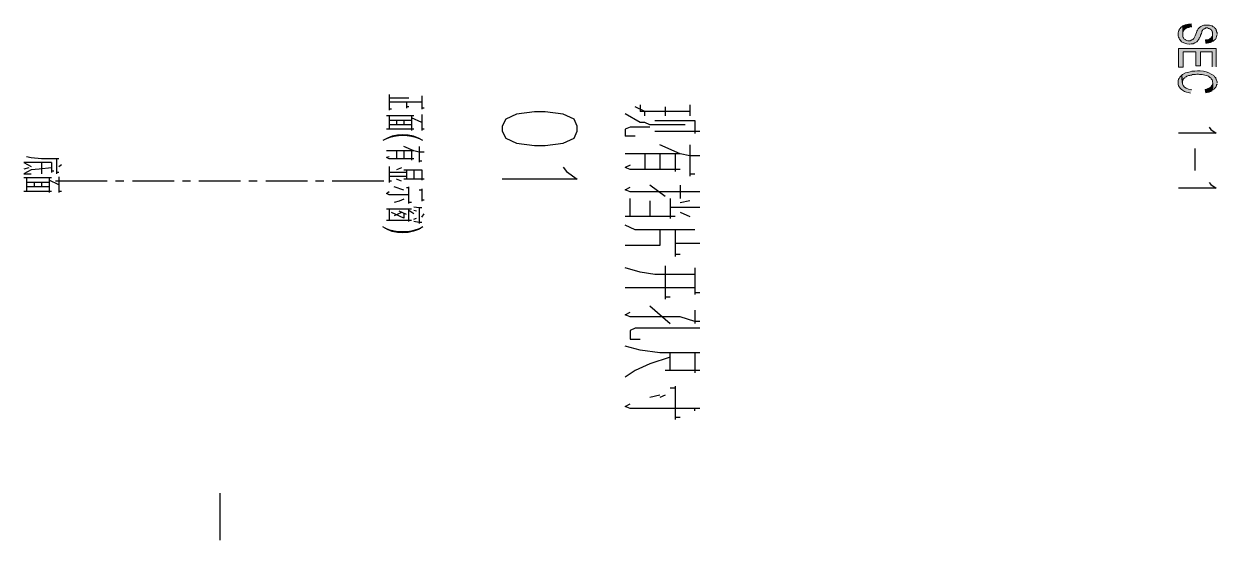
# Model space of a CAD drawing. Header units: inches. Extents: x 9 to 586, y 13 to 787.
# Drawn here: x 35.4 to 208.9, y 694.5 to 769.6 of the extents above; entities that cross this region are included whole.
import ezdxf

# ---------------------------------------------------------------- set-up
doc = ezdxf.new("R2010")
doc.units = ezdxf.units.IN
doc.header["$MEASUREMENT"] = 0
doc.layers.add('图层 1', color=7, linetype='Continuous')

msp = doc.modelspace()

# ---------------------------------------------------------------- hatches: boundary and pattern name
at = {"layer": '图层 1', "true_color": 0xffffff}
h = msp.add_hatch(color=7, dxfattribs=at)
edge = h.paths.add_edge_path()
edge.add_spline(control_points=[(208.86, 768.14), (208.86, 768.14), (208.86, 768.32), (208.86, 768.32), (208.86, 768.32), (208.8, 768.44), (208.8, 768.44), (208.8, 768.44), (208.8, 768.56), (208.8, 768.56), (208.8, 768.56), (208.74, 768.62), (208.74, 768.62), (208.74, 768.62), (208.74, 768.74), (208.74, 768.74), (208.74, 768.74), (208.68, 768.8), (208.68, 768.8), (208.68, 768.8), (208.62, 768.92), (208.62, 768.92), (208.62, 768.92), (208.5, 768.98), (208.5, 768.98), (208.5, 768.98), (208.44, 769.1), (208.44, 769.1), (208.44, 769.1), (208.32, 769.16), (208.32, 769.16), (208.32, 769.16), (208.26, 769.22), (208.26, 769.22), (208.26, 769.22), (208.14, 769.28), (208.14, 769.28), (208.14, 769.28), (208.08, 769.28), (208.08, 769.28), (208.08, 769.28), (207.9, 769.34), (207.9, 769.34), (207.9, 769.34), (207.78, 769.4), (207.78, 769.4), (207.78, 769.4), (206.94, 769.4), (206.94, 769.4), (206.94, 769.4), (206.82, 769.34), (206.82, 769.34), (206.82, 769.34), (206.7, 769.28), (206.7, 769.28), (206.5, 769.25), (206.04, 768.91), (206.04, 768.68), (205.77, 768.3), (205.66, 767.32), (205.2, 767.24), (205.2, 767.24), (204.96, 767.12), (204.96, 767.12), (204.96, 767.12), (204.6, 767.12), (204.6, 767.12), (204.6, 767.12), (204.48, 767.18), (204.48, 767.18), (204.48, 767.18), (204.3, 767.24), (204.3, 767.24), (204.3, 767.24), (204.24, 767.3), (204.24, 767.3), (204.24, 767.3), (204.12, 767.36), (204.12, 767.36), (204.12, 767.36), (204.06, 767.42), (204.06, 767.42), (204.06, 767.42), (204, 767.54), (204, 767.54), (204, 767.54), (203.94, 767.6), (203.94, 767.6), (203.94, 767.6), (203.88, 767.72), (203.88, 767.72), (203.88, 767.72), (203.88, 769.28), (203.88, 769.28), (203.88, 769.28), (203.76, 769.16), (203.76, 769.16), (203.76, 769.16), (203.64, 769.1), (203.64, 769.1), (203.64, 769.1), (203.58, 769.04), (203.58, 769.04), (203.58, 769.04), (203.52, 768.92), (203.52, 768.92), (203.52, 768.92), (203.4, 768.86), (203.4, 768.86), (203.4, 768.86), (203.4, 768.8), (203.4, 768.8), (203.4, 768.8), (203.34, 768.74), (203.34, 768.74), (203.34, 768.74), (203.34, 768.62), (203.34, 768.62), (203.34, 768.62), (203.28, 768.56), (203.28, 768.56), (203.28, 768.56), (203.28, 768.44), (203.28, 768.44), (203.28, 768.44), (203.22, 768.32), (203.22, 768.32), (203.22, 768.32), (203.22, 768.14), (203.22, 768.14), (203.17, 767.58), (203.37, 767.61), (203.4, 767.3), (203.4, 767.3), (203.46, 767.3), (203.46, 767.3), (203.72, 766.79), (204.34, 766.71), (204.84, 766.64), (204.84, 766.64), (204.9, 766.64), (204.9, 766.64), (204.9, 766.64), (205.08, 766.7), (205.08, 766.7), (205.08, 766.7), (205.38, 766.7), (205.38, 766.7), (205.38, 766.7), (205.62, 766.82), (205.62, 766.82), (206.18, 767.12), (205.93, 766.96), (206.22, 767.36), (206.22, 767.36), (206.28, 767.42), (206.28, 767.42), (206.28, 767.42), (206.28, 767.54), (206.28, 767.54), (206.28, 767.54), (206.34, 767.6), (206.34, 767.6), (206.34, 767.6), (206.46, 767.84), (206.46, 767.84), (206.46, 767.84), (206.46, 767.96), (206.46, 767.96), (206.71, 768.34), (206.58, 768.47), (206.76, 768.62), (206.76, 768.62), (206.82, 768.74), (206.82, 768.74), (206.82, 768.74), (206.88, 768.8), (206.88, 768.8), (206.88, 768.8), (206.94, 768.8), (206.94, 768.8), (206.94, 768.8), (207, 768.86), (207, 768.86), (207, 768.86), (207.12, 768.92), (207.12, 768.92), (207.12, 768.92), (207.24, 768.98), (207.24, 768.98), (207.24, 768.98), (207.48, 768.98), (207.48, 768.98), (207.48, 768.98), (207.6, 768.92), (207.6, 768.92), (207.6, 768.92), (207.72, 768.92), (207.72, 768.92), (207.72, 768.92), (207.84, 768.86), (207.84, 768.86), (207.84, 768.86), (207.96, 768.74), (207.96, 768.74), (207.96, 768.74), (208.02, 768.74), (208.02, 768.74), (208.02, 768.74), (208.08, 768.62), (208.08, 768.62), (208.08, 768.62), (208.14, 768.56), (208.14, 768.56), (208.14, 768.56), (208.14, 768.44), (208.14, 768.44), (208.14, 768.44), (208.2, 768.38), (208.2, 768.38), (208.2, 768.38), (208.2, 767), (208.2, 767), (208.2, 767), (208.32, 767.06), (208.32, 767.06), (208.32, 767.06), (208.5, 767.24), (208.5, 767.24), (208.5, 767.24), (208.62, 767.3), (208.62, 767.3), (208.62, 767.3), (208.68, 767.42), (208.68, 767.42), (208.77, 767.62), (208.83, 767.82), (208.86, 768.02)], knot_values=[0, 0, 0, 0, 1, 1, 1, 2, 2, 2, 3, 3, 3, 4, 4, 4, 5, 5, 5, 6, 6, 6, 7, 7, 7, 8, 8, 8, 9, 9, 9, 10, 10, 10, 11, 11, 11, 12, 12, 12, 13, 13, 13, 14, 14, 14, 15, 15, 15, 16, 16, 16, 17, 17, 17, 18, 18, 18, 19, 19, 19, 20, 20, 20, 21, 21, 21, 22, 22, 22, 23, 23, 23, 24, 24, 24, 25, 25, 25, 26, 26, 26, 27, 27, 27, 28, 28, 28, 29, 29, 29, 30, 30, 30, 31, 31, 31, 32, 32, 32, 33, 33, 33, 34, 34, 34, 35, 35, 35, 36, 36, 36, 37, 37, 37, 38, 38, 38, 39, 39, 39, 40, 40, 40, 41, 41, 41, 42, 42, 42, 43, 43, 43, 44, 44, 44, 45, 45, 45, 46, 46, 46, 47, 47, 47, 48, 48, 48, 49, 49, 49, 50, 50, 50, 51, 51, 51, 52, 52, 52, 53, 53, 53, 54, 54, 54, 55, 55, 55, 56, 56, 56, 57, 57, 57, 58, 58, 58, 59, 59, 59, 60, 60, 60, 61, 61, 61, 62, 62, 62, 63, 63, 63, 64, 64, 64, 65, 65, 65, 66, 66, 66, 67, 67, 67, 68, 68, 68, 69, 69, 69, 70, 70, 70, 71, 71, 71, 72, 72, 72, 73, 73, 73, 74, 74, 74, 75, 75, 75, 76, 76, 76, 77, 77, 77, 78, 78, 78, 79, 79, 79, 79], degree=3, periodic=0)
edge.add_line((208.86, 768.02), (208.86, 768.14))
h = msp.add_hatch(color=7, dxfattribs=at)
edge = h.paths.add_edge_path()
edge.add_spline(control_points=[(205.14, 769.1), (205.14, 769.1), (205.08, 769.58), (205.08, 769.58), (204.46, 769.51), (204.46, 769.52), (203.88, 769.28), (203.88, 769.28), (203.88, 768.02), (203.88, 768.02), (203.88, 768.02), (203.88, 768.32), (203.88, 768.32), (203.88, 768.32), (203.94, 768.44), (203.94, 768.44), (203.94, 768.44), (204, 768.5), (204, 768.5), (204, 768.5), (204, 768.62), (204, 768.62), (204, 768.62), (204.06, 768.68), (204.06, 768.68), (204.06, 768.68), (204.18, 768.74), (204.18, 768.74), (204.18, 768.74), (204.24, 768.86), (204.24, 768.86), (204.24, 768.86), (204.36, 768.92), (204.36, 768.92), (204.36, 768.92), (204.42, 768.98), (204.42, 768.98), (204.42, 768.98), (204.54, 768.98), (204.54, 768.98), (204.54, 768.98), (204.66, 769.04), (204.66, 769.04), (204.66, 769.04), (204.78, 769.04), (204.78, 769.04), (204.78, 769.04), (204.96, 769.1), (204.96, 769.1)], knot_values=[0, 0, 0, 0, 1, 1, 1, 2, 2, 2, 3, 3, 3, 4, 4, 4, 5, 5, 5, 6, 6, 6, 7, 7, 7, 8, 8, 8, 9, 9, 9, 10, 10, 10, 11, 11, 11, 12, 12, 12, 13, 13, 13, 14, 14, 14, 15, 15, 15, 16, 16, 16, 16], degree=3, periodic=0)
edge.add_line((204.96, 769.1), (205.14, 769.1))
h = msp.add_hatch(color=7, dxfattribs=at)
edge = h.paths.add_edge_path()
edge.add_spline(control_points=[(208.2, 767), (208.2, 767), (208.2, 768.14), (208.2, 768.14), (208.2, 768.14), (208.2, 767.84), (208.2, 767.84), (208.2, 767.84), (208.14, 767.72), (208.14, 767.72), (208.14, 767.72), (208.08, 767.66), (208.08, 767.66), (208.08, 767.66), (208.02, 767.54), (208.02, 767.54), (207.8, 767.32), (207.48, 767.26), (207.18, 767.24), (207.18, 767.24), (207.24, 766.76), (207.24, 766.76), (207.36, 766.76), (208, 766.88), (208.08, 766.94)], knot_values=[0, 0, 0, 0, 1, 1, 1, 2, 2, 2, 3, 3, 3, 4, 4, 4, 5, 5, 5, 6, 6, 6, 7, 7, 7, 8, 8, 8, 8], degree=3, periodic=0)
edge.add_line((208.08, 766.94), (208.2, 767))
msp.add_hatch(color=7, dxfattribs=at).paths.add_polyline_path([(208.74, 763.34), (208.74, 765.98), (203.28, 765.98), (203.28, 763.28), (203.94, 763.28), (203.94, 765.5), (205.8, 765.5), (205.8, 763.46), (206.46, 763.46), (206.46, 765.5), (208.14, 765.5), (208.14, 763.34)])
h = msp.add_hatch(color=7, dxfattribs=at)
edge = h.paths.add_edge_path()
edge.add_spline(control_points=[(205.2, 759.98), (203.79, 760.26), (203.78, 760.65), (203.76, 762.14), (203.76, 762.14), (203.64, 762.08), (203.64, 762.08), (203.64, 762.08), (203.58, 761.96), (203.58, 761.96), (203.58, 761.96), (203.52, 761.9), (203.52, 761.9), (203.52, 761.9), (203.46, 761.84), (203.46, 761.84), (203.46, 761.84), (203.4, 761.72), (203.4, 761.72), (203.4, 761.72), (203.34, 761.66), (203.34, 761.66), (203.34, 761.66), (203.28, 761.54), (203.28, 761.54), (203.28, 761.54), (203.28, 761.48), (203.28, 761.48), (203.28, 761.48), (203.22, 761.36), (203.22, 761.36), (203.22, 761.36), (203.22, 760.76), (203.22, 760.76), (203.22, 760.76), (203.28, 760.64), (203.28, 760.64), (203.28, 760.64), (203.28, 760.58), (203.28, 760.58), (203.42, 760.32), (203.58, 760.1), (203.82, 759.92), (204.28, 759.65), (204.56, 759.64), (205.02, 759.5)], knot_values=[0, 0, 0, 0, 1, 1, 1, 2, 2, 2, 3, 3, 3, 4, 4, 4, 5, 5, 5, 6, 6, 6, 7, 7, 7, 8, 8, 8, 9, 9, 9, 10, 10, 10, 11, 11, 11, 12, 12, 12, 13, 13, 13, 14, 14, 14, 15, 15, 15, 15], degree=3, periodic=0)
edge.add_line((205.02, 759.5), (205.2, 759.98))
h = msp.add_hatch(color=7, dxfattribs=at)
edge = h.paths.add_edge_path()
edge.add_spline(control_points=[(208.86, 761), (208.88, 761.2), (208.81, 761.36), (208.74, 761.54), (208.74, 761.54), (208.68, 761.6), (208.68, 761.6), (208.68, 761.6), (208.68, 761.72), (208.68, 761.72), (208.68, 761.72), (208.62, 761.78), (208.62, 761.78), (208.62, 761.78), (208.5, 761.9), (208.5, 761.9), (208.5, 761.9), (208.44, 761.96), (208.44, 761.96), (208.44, 761.96), (208.38, 762.08), (208.38, 762.08), (207.92, 762.36), (207.41, 762.63), (206.88, 762.68), (206.21, 762.79), (205.85, 762.74), (205.2, 762.68), (204.9, 762.57), (204.59, 762.58), (204.3, 762.44), (204.3, 762.44), (203.82, 762.2), (203.82, 762.2), (203.82, 762.2), (203.76, 762.14), (203.76, 762.14), (203.76, 762.14), (203.82, 761.06), (203.82, 761.06), (203.82, 761.06), (203.82, 761.18), (203.82, 761.18), (203.82, 761.18), (203.88, 761.3), (203.88, 761.3), (203.88, 761.3), (203.88, 761.42), (203.88, 761.42), (203.88, 761.42), (203.94, 761.48), (203.94, 761.48), (203.94, 761.48), (204, 761.6), (204, 761.6), (204, 761.6), (204.06, 761.66), (204.06, 761.66), (204.06, 761.66), (204.18, 761.72), (204.18, 761.72), (204.18, 761.72), (204.24, 761.84), (204.24, 761.84), (204.24, 761.84), (204.36, 761.9), (204.36, 761.9), (204.36, 761.9), (204.48, 761.96), (204.48, 761.96), (204.48, 761.96), (204.6, 762.02), (204.6, 762.02), (204.6, 762.02), (204.72, 762.08), (204.72, 762.08), (204.72, 762.08), (204.9, 762.08), (204.9, 762.08), (204.9, 762.08), (205.02, 762.14), (205.02, 762.14), (205.02, 762.14), (205.14, 762.14), (205.14, 762.14), (205.14, 762.14), (205.32, 762.2), (205.32, 762.2), (205.32, 762.2), (205.74, 762.2), (205.74, 762.2), (205.74, 762.2), (205.92, 762.26), (205.92, 762.26), (206.38, 762.3), (206.24, 762.17), (206.7, 762.2), (206.98, 762.23), (207.22, 762.04), (207.48, 762.02), (207.48, 762.02), (207.6, 761.96), (207.6, 761.96), (207.6, 761.96), (207.72, 761.9), (207.72, 761.9), (207.72, 761.9), (207.84, 761.78), (207.84, 761.78), (207.84, 761.78), (207.96, 761.72), (207.96, 761.72), (207.96, 761.72), (208.02, 761.6), (208.02, 761.6), (208.02, 761.6), (208.08, 761.54), (208.08, 761.54), (208.08, 761.54), (208.14, 761.42), (208.14, 761.42), (208.14, 761.42), (208.2, 761.36), (208.2, 761.36), (208.2, 761.36), (208.2, 761.12), (208.2, 761.12), (208.2, 761.12), (208.26, 761), (208.26, 761), (208.26, 761), (208.26, 759.92), (208.26, 759.92), (208.26, 759.92), (208.32, 760.04), (208.32, 760.04), (208.32, 760.04), (208.44, 760.1), (208.44, 760.1), (208.44, 760.1), (208.5, 760.16), (208.5, 760.16), (208.5, 760.16), (208.56, 760.22), (208.56, 760.22), (208.56, 760.22), (208.62, 760.34), (208.62, 760.34), (208.62, 760.34), (208.68, 760.4), (208.68, 760.4), (208.68, 760.4), (208.74, 760.52), (208.74, 760.52), (208.74, 760.52), (208.8, 760.58), (208.8, 760.58), (208.8, 760.58), (208.8, 760.7), (208.8, 760.7), (208.8, 760.7), (208.86, 760.82), (208.86, 760.82), (208.86, 760.82), (208.86, 760.88), (208.86, 760.88)], knot_values=[0, 0, 0, 0, 1, 1, 1, 2, 2, 2, 3, 3, 3, 4, 4, 4, 5, 5, 5, 6, 6, 6, 7, 7, 7, 8, 8, 8, 9, 9, 9, 10, 10, 10, 11, 11, 11, 12, 12, 12, 13, 13, 13, 14, 14, 14, 15, 15, 15, 16, 16, 16, 17, 17, 17, 18, 18, 18, 19, 19, 19, 20, 20, 20, 21, 21, 21, 22, 22, 22, 23, 23, 23, 24, 24, 24, 25, 25, 25, 26, 26, 26, 27, 27, 27, 28, 28, 28, 29, 29, 29, 30, 30, 30, 31, 31, 31, 32, 32, 32, 33, 33, 33, 34, 34, 34, 35, 35, 35, 36, 36, 36, 37, 37, 37, 38, 38, 38, 39, 39, 39, 40, 40, 40, 41, 41, 41, 42, 42, 42, 43, 43, 43, 44, 44, 44, 45, 45, 45, 46, 46, 46, 47, 47, 47, 48, 48, 48, 49, 49, 49, 50, 50, 50, 51, 51, 51, 52, 52, 52, 53, 53, 53, 54, 54, 54, 55, 55, 55, 55], degree=3, periodic=0)
edge.add_line((208.86, 760.88), (208.86, 761))
h = msp.add_hatch(color=7, dxfattribs=at)
edge = h.paths.add_edge_path()
edge.add_spline(control_points=[(208.26, 759.92), (208.26, 759.92), (208.26, 761), (208.26, 761), (208.13, 760.67), (208.27, 760.79), (207.96, 760.4), (207.64, 760.14), (207.44, 760.14), (207.12, 760.04), (207.12, 760.04), (207.24, 759.56), (207.24, 759.56), (207.43, 759.58), (207.97, 759.74), (208.14, 759.86)], knot_values=[0, 0, 0, 0, 1, 1, 1, 2, 2, 2, 3, 3, 3, 4, 4, 4, 5, 5, 5, 5], degree=3, periodic=0)
edge.add_line((208.14, 759.86), (208.26, 759.92))

# ---------------------------------------------------------------- linework, layer by layer
at = {"layer": '图层 1', "lineweight": 0}
msp.add_lwpolyline([(208.74, 763.34), (208.74, 765.98), (203.28, 765.98), (203.28, 763.28), (203.94, 763.28), (203.94, 765.5), (205.8, 765.5), (205.8, 763.46), (206.46, 763.46), (206.46, 765.5), (208.14, 765.5), (208.14, 763.34)], dxfattribs=at)
at = {"layer": '图层 1', "color": 7, "lineweight": 25, "true_color": 0xffffff}
for points in [[(88.5, 759.32), (88.5, 757.04)], [(91.38, 758.78), (88.5, 758.78)], [(93.24, 758.18), (88.5, 758.18)], [(91.02, 758.18), (91.02, 757.34)], [(93.24, 759.14), (93.24, 757.16)], [(88.86, 757.16), (88.5, 757.16)], [(91.38, 757.52), (91.02, 757.52)], [(93.6, 757.34), (93.24, 757.34)], [(93.24, 756.38), (93.24, 754.1)], [(115.86, 754.7), (115.38, 755.72), (113.82, 756.44), (111.18, 756.8), (109.62, 756.8), (107.04, 756.44), (105.48, 755.72), (104.94, 754.7), (104.94, 753.98), (105.48, 752.96), (107.04, 752.24), (109.62, 751.88), (111.18, 751.88), (113.82, 752.24), (115.38, 752.96), (115.86, 753.98), (115.86, 754.7)], [(125.7, 755.24), (124.98, 755.24), (122.82, 756.5)], [(125.7, 756.2), (125.7, 756.86), (124.26, 757.52)], [(124.98, 757.82), (124.98, 756.86)], [(132.24, 756.86), (124.98, 756.86)], [(128.64, 757.52), (128.64, 756.2)], [(132.24, 757.82), (132.24, 756.2)], [(92.1, 756.2), (88.14, 756.2)], [(88.5, 756.2), (88.5, 754.28)], [(91.74, 755.54), (88.5, 755.54)], [(91.74, 754.88), (88.5, 754.88)], [(89.58, 755.54), (89.58, 754.88)], [(90.66, 755.54), (90.66, 754.88)], [(91.74, 756.2), (91.74, 754.1)], [(93.24, 755.24), (91.74, 755.9)], [(131.52, 754.88), (126.42, 754.88), (125.7, 755.24)], [(127.14, 755.54), (132.96, 755.54), (132.96, 753.62)], [(92.1, 754.28), (88.14, 754.28)], [(93.6, 754.28), (93.24, 754.28)], [(126.42, 754.58), (123.54, 754.58), (122.82, 754.28), (122.82, 753.26)], [(124.26, 753.26), (122.82, 753.26)], [(133.68, 753.92), (127.14, 753.92)], [(207.72, 754.58), (207.96, 754.22), (208.74, 753.68), (203.28, 753.68)], [(93.6, 750.92), (92.88, 750.92), (92.1, 751.1), (90.66, 751.76)], [(92.88, 751.76), (92.88, 749.48)], [(133.68, 750.38), (132.24, 750.38), (130.8, 750.68), (127.86, 752)], [(132.24, 752), (132.24, 747.44)], [(205.62, 751.46), (205.62, 748.28)], [(40.5, 749.96), (37.98, 749.96), (36.48, 750.08), (35.76, 750.26)], [(40.14, 749.96), (40.14, 747.8)], [(92.1, 751.1), (88.14, 751.1)], [(88.5, 750.26), (88.14, 750.14)], [(92.1, 749.96), (88.5, 749.96), (88.14, 750.14)], [(89.58, 751.1), (89.58, 749.96)], [(90.66, 751.1), (90.66, 749.96)], [(91.74, 751.1), (91.74, 749.78)], [(93.24, 749.6), (92.88, 749.6)], [(130.8, 750.68), (122.82, 750.68)], [(125.7, 750.68), (125.7, 748.4)], [(127.86, 750.68), (127.86, 748.4)], [(130.08, 750.68), (130.08, 748.1)], [(39.42, 749.42), (35.4, 749.42), (36.48, 748.82)], [(36.12, 748.64), (35.4, 748.46)], [(39.42, 748.64), (37.62, 748.46), (36.48, 748.34), (35.4, 747.8), (36.48, 747.8)], [(37.98, 749.42), (37.98, 747.8)], [(39.42, 749.42), (39.42, 747.98)], [(39.78, 748.16), (39.42, 748.16)], [(40.5, 747.98), (40.14, 747.98)], [(40.5, 748.82), (40.86, 749.12)], [(88.5, 748.82), (88.5, 746.54)], [(91.02, 747.98), (88.5, 747.98)], [(90.3, 748.64), (89.58, 748.34)], [(90.66, 748.34), (93.24, 748.34), (93.24, 746.84)], [(91.02, 748.34), (91.02, 747.02)], [(92.1, 748.34), (92.1, 747.02)], [(113.82, 748.76), (114.3, 748.1), (115.86, 747.02), (104.94, 747.02)], [(123.54, 749.06), (122.82, 748.7)], [(130.8, 748.4), (123.54, 748.4), (122.82, 748.7)], [(132.96, 747.74), (132.24, 747.74)], [(39.42, 747.2), (35.4, 747.2)], [(35.76, 747.2), (35.76, 745.22)], [(39.06, 746.54), (35.76, 746.54)], [(36.9, 746.54), (36.9, 745.88)], [(37.98, 746.54), (37.98, 745.88)], [(39.06, 747.2), (39.06, 745.04)], [(40.5, 746.18), (39.06, 746.84)], [(40.02, 746.78), (47.52, 746.78)], [(40.5, 747.32), (40.5, 745.04)], [(48.72, 746.78), (49.92, 746.78)], [(51.18, 746.78), (57.24, 746.78)], [(58.44, 746.78), (59.64, 746.78)], [(60.84, 746.78), (66.9, 746.78)], [(68.1, 746.78), (69.3, 746.78)], [(70.56, 746.78), (76.62, 746.78)], [(77.82, 746.78), (79.02, 746.78)], [(80.22, 746.78), (87.72, 746.78)], [(91.02, 747.38), (88.5, 747.38)], [(88.86, 746.72), (88.5, 746.72)], [(90.3, 746.72), (89.58, 747.02)], [(93.6, 747.02), (90.66, 747.02)], [(128.64, 744.5), (126.42, 746.12)], [(130.8, 746.12), (130.8, 744.2)], [(207.72, 746.54), (207.96, 746.24), (208.74, 745.7), (203.28, 745.7)], [(39.42, 745.22), (35.4, 745.22)], [(39.06, 745.88), (35.76, 745.88)], [(40.86, 745.22), (40.5, 745.22)], [(91.38, 744.74), (88.5, 744.74), (88.14, 744.92), (88.5, 745.22)], [(90.66, 745.4), (89.22, 745.88)], [(91.38, 745.76), (91.02, 745.76)], [(91.38, 743.48), (91.38, 745.88)], [(93.24, 745.4), (92.88, 745.4)], [(93.24, 745.58), (93.24, 743.78)], [(133.68, 745.16), (123.54, 745.16), (122.82, 745.46), (123.54, 745.82)], [(91.74, 742.64), (88.14, 742.64)], [(88.5, 742.64), (88.5, 741.02)], [(90.66, 744.08), (89.94, 743.78), (89.22, 743.6)], [(91.74, 743.6), (91.38, 743.6)], [(91.38, 740.84), (91.38, 742.64)], [(93.24, 742.82), (92.88, 742.82), (92.1, 742.94)], [(92.88, 742.82), (92.88, 740.54)], [(93.6, 743.96), (93.24, 743.96)], [(123.54, 741.56), (123.54, 744.2)], [(126.42, 743.84), (126.42, 741.56)], [(129.36, 744.2), (129.36, 741.26)], [(133.68, 742.88), (129.36, 742.88)], [(132.24, 743.84), (130.8, 743.54)], [(88.14, 741.02), (91.74, 741.02)], [(90.66, 741.98), (90.66, 741.32), (88.86, 742.16)], [(90.3, 742.16), (89.22, 741.68)], [(91.02, 741.86), (89.94, 742.34)], [(92.1, 741.98), (91.38, 742.46)], [(92.46, 742.34), (92.1, 742.46)], [(92.1, 741.2), (92.46, 741.32)], [(93.24, 740.72), (92.88, 740.72), (92.1, 740.84)], [(93.24, 741.5), (93.6, 741.98)], [(130.08, 741.56), (122.82, 741.56)], [(130.8, 742.22), (132.24, 741.56)], [(132.96, 739.64), (124.26, 739.64), (122.82, 740.3)], [(127.86, 739.64), (127.86, 737.36), (122.82, 737.36)], [(130.08, 739.64), (130.08, 735.74)], [(133.68, 737.66), (130.08, 737.66)], [(130.8, 736.04), (130.08, 736.04)], [(132.96, 733.16), (127.14, 733.16), (124.98, 733.46), (122.82, 734.12)], [(128.64, 734.42), (128.64, 729.56)], [(132.96, 734.12), (132.96, 730.22)], [(132.96, 731.18), (122.82, 731.18)], [(132.96, 730.52), (133.68, 730.52)], [(129.36, 729.86), (128.64, 729.86)], [(132.96, 726.32), (130.8, 726.98), (123.54, 726.98), (122.82, 727.28), (123.54, 727.64)], [(126.42, 728.6), (129.36, 726.02)], [(132.96, 727.94), (132.96, 726.02)], [(133.68, 725.36), (124.26, 725.36), (123.54, 725), (123.54, 723.74), (124.98, 723.74)], [(133.68, 726.32), (132.96, 726.32)], [(133.68, 721.76), (127.86, 721.76), (124.98, 722.12), (122.82, 722.72)], [(129.36, 719.18), (129.36, 721.76)], [(132.96, 721.76), (132.96, 718.82)], [(129.36, 721.1), (126.42, 720.14), (124.26, 719.18), (122.82, 718.22)], [(133.68, 719.18), (128.64, 719.18)], [(130.08, 716.6), (129.36, 716.6)], [(130.08, 716.9), (130.08, 712.04)], [(127.86, 715.58), (126.42, 715.28)], [(128.64, 715.58), (127.86, 715.28)], [(133.68, 713.66), (123.54, 713.66), (122.82, 713.96), (123.54, 714.32)], [(132.96, 713.3), (132.96, 713.66)], [(130.8, 712.34), (130.08, 712.34)], [(63.9, 701.36), (63.9, 694.52)]]:
    msp.add_lwpolyline(points, dxfattribs=at)
at = {"layer": '图层 1', "lineweight": 0}
for points, knots in [([(208.86, 768.14), (208.86, 768.14), (208.86, 768.32), (208.86, 768.32), (208.86, 768.32), (208.8, 768.44), (208.8, 768.44), (208.8, 768.44), (208.8, 768.56), (208.8, 768.56), (208.8, 768.56), (208.74, 768.62), (208.74, 768.62), (208.74, 768.62), (208.74, 768.74), (208.74, 768.74), (208.74, 768.74), (208.68, 768.8), (208.68, 768.8), (208.68, 768.8), (208.62, 768.92), (208.62, 768.92), (208.62, 768.92), (208.5, 768.98), (208.5, 768.98), (208.5, 768.98), (208.44, 769.1), (208.44, 769.1), (208.44, 769.1), (208.32, 769.16), (208.32, 769.16), (208.32, 769.16), (208.26, 769.22), (208.26, 769.22), (208.26, 769.22), (208.14, 769.28), (208.14, 769.28), (208.14, 769.28), (208.08, 769.28), (208.08, 769.28), (208.08, 769.28), (207.9, 769.34), (207.9, 769.34), (207.9, 769.34), (207.78, 769.4), (207.78, 769.4), (207.78, 769.4), (206.94, 769.4), (206.94, 769.4), (206.94, 769.4), (206.82, 769.34), (206.82, 769.34), (206.82, 769.34), (206.7, 769.28), (206.7, 769.28), (206.5, 769.25), (206.04, 768.91), (206.04, 768.68), (205.77, 768.3), (205.66, 767.32), (205.2, 767.24), (205.2, 767.24), (204.96, 767.12), (204.96, 767.12), (204.96, 767.12), (204.6, 767.12), (204.6, 767.12), (204.6, 767.12), (204.48, 767.18), (204.48, 767.18), (204.48, 767.18), (204.3, 767.24), (204.3, 767.24), (204.3, 767.24), (204.24, 767.3), (204.24, 767.3), (204.24, 767.3), (204.12, 767.36), (204.12, 767.36), (204.12, 767.36), (204.06, 767.42), (204.06, 767.42), (204.06, 767.42), (204, 767.54), (204, 767.54), (204, 767.54), (203.94, 767.6), (203.94, 767.6), (203.94, 767.6), (203.88, 767.72), (203.88, 767.72), (203.88, 767.72), (203.88, 769.28), (203.88, 769.28), (203.88, 769.28), (203.76, 769.16), (203.76, 769.16), (203.76, 769.16), (203.64, 769.1), (203.64, 769.1), (203.64, 769.1), (203.58, 769.04), (203.58, 769.04), (203.58, 769.04), (203.52, 768.92), (203.52, 768.92), (203.52, 768.92), (203.4, 768.86), (203.4, 768.86), (203.4, 768.86), (203.4, 768.8), (203.4, 768.8), (203.4, 768.8), (203.34, 768.74), (203.34, 768.74), (203.34, 768.74), (203.34, 768.62), (203.34, 768.62), (203.34, 768.62), (203.28, 768.56), (203.28, 768.56), (203.28, 768.56), (203.28, 768.44), (203.28, 768.44), (203.28, 768.44), (203.22, 768.32), (203.22, 768.32), (203.22, 768.32), (203.22, 768.14), (203.22, 768.14), (203.17, 767.58), (203.37, 767.61), (203.4, 767.3), (203.4, 767.3), (203.46, 767.3), (203.46, 767.3), (203.72, 766.79), (204.34, 766.71), (204.84, 766.64), (204.84, 766.64), (204.9, 766.64), (204.9, 766.64), (204.9, 766.64), (205.08, 766.7), (205.08, 766.7), (205.08, 766.7), (205.38, 766.7), (205.38, 766.7), (205.38, 766.7), (205.62, 766.82), (205.62, 766.82), (206.18, 767.12), (205.93, 766.96), (206.22, 767.36), (206.22, 767.36), (206.28, 767.42), (206.28, 767.42), (206.28, 767.42), (206.28, 767.54), (206.28, 767.54), (206.28, 767.54), (206.34, 767.6), (206.34, 767.6), (206.34, 767.6), (206.46, 767.84), (206.46, 767.84), (206.46, 767.84), (206.46, 767.96), (206.46, 767.96), (206.71, 768.34), (206.58, 768.47), (206.76, 768.62), (206.76, 768.62), (206.82, 768.74), (206.82, 768.74), (206.82, 768.74), (206.88, 768.8), (206.88, 768.8), (206.88, 768.8), (206.94, 768.8), (206.94, 768.8), (206.94, 768.8), (207, 768.86), (207, 768.86), (207, 768.86), (207.12, 768.92), (207.12, 768.92), (207.12, 768.92), (207.24, 768.98), (207.24, 768.98), (207.24, 768.98), (207.48, 768.98), (207.48, 768.98), (207.48, 768.98), (207.6, 768.92), (207.6, 768.92), (207.6, 768.92), (207.72, 768.92), (207.72, 768.92), (207.72, 768.92), (207.84, 768.86), (207.84, 768.86), (207.84, 768.86), (207.96, 768.74), (207.96, 768.74), (207.96, 768.74), (208.02, 768.74), (208.02, 768.74), (208.02, 768.74), (208.08, 768.62), (208.08, 768.62), (208.08, 768.62), (208.14, 768.56), (208.14, 768.56), (208.14, 768.56), (208.14, 768.44), (208.14, 768.44), (208.14, 768.44), (208.2, 768.38), (208.2, 768.38), (208.2, 768.38), (208.2, 767), (208.2, 767), (208.2, 767), (208.32, 767.06), (208.32, 767.06), (208.32, 767.06), (208.5, 767.24), (208.5, 767.24), (208.5, 767.24), (208.62, 767.3), (208.62, 767.3), (208.62, 767.3), (208.68, 767.42), (208.68, 767.42), (208.77, 767.62), (208.83, 767.82), (208.86, 768.02)], [0, 0, 0, 0, 1, 1, 1, 2, 2, 2, 3, 3, 3, 4, 4, 4, 5, 5, 5, 6, 6, 6, 7, 7, 7, 8, 8, 8, 9, 9, 9, 10, 10, 10, 11, 11, 11, 12, 12, 12, 13, 13, 13, 14, 14, 14, 15, 15, 15, 16, 16, 16, 17, 17, 17, 18, 18, 18, 19, 19, 19, 20, 20, 20, 21, 21, 21, 22, 22, 22, 23, 23, 23, 24, 24, 24, 25, 25, 25, 26, 26, 26, 27, 27, 27, 28, 28, 28, 29, 29, 29, 30, 30, 30, 31, 31, 31, 32, 32, 32, 33, 33, 33, 34, 34, 34, 35, 35, 35, 36, 36, 36, 37, 37, 37, 38, 38, 38, 39, 39, 39, 40, 40, 40, 41, 41, 41, 42, 42, 42, 43, 43, 43, 44, 44, 44, 45, 45, 45, 46, 46, 46, 47, 47, 47, 48, 48, 48, 49, 49, 49, 50, 50, 50, 51, 51, 51, 52, 52, 52, 53, 53, 53, 54, 54, 54, 55, 55, 55, 56, 56, 56, 57, 57, 57, 58, 58, 58, 59, 59, 59, 60, 60, 60, 61, 61, 61, 62, 62, 62, 63, 63, 63, 64, 64, 64, 65, 65, 65, 66, 66, 66, 67, 67, 67, 68, 68, 68, 69, 69, 69, 70, 70, 70, 71, 71, 71, 72, 72, 72, 73, 73, 73, 74, 74, 74, 75, 75, 75, 76, 76, 76, 77, 77, 77, 78, 78, 78, 79, 79, 79, 79]), ([(205.14, 769.1), (205.14, 769.1), (205.08, 769.58), (205.08, 769.58), (204.46, 769.51), (204.46, 769.52), (203.88, 769.28), (203.88, 769.28), (203.88, 768.02), (203.88, 768.02), (203.88, 768.02), (203.88, 768.32), (203.88, 768.32), (203.88, 768.32), (203.94, 768.44), (203.94, 768.44), (203.94, 768.44), (204, 768.5), (204, 768.5), (204, 768.5), (204, 768.62), (204, 768.62), (204, 768.62), (204.06, 768.68), (204.06, 768.68), (204.06, 768.68), (204.18, 768.74), (204.18, 768.74), (204.18, 768.74), (204.24, 768.86), (204.24, 768.86), (204.24, 768.86), (204.36, 768.92), (204.36, 768.92), (204.36, 768.92), (204.42, 768.98), (204.42, 768.98), (204.42, 768.98), (204.54, 768.98), (204.54, 768.98), (204.54, 768.98), (204.66, 769.04), (204.66, 769.04), (204.66, 769.04), (204.78, 769.04), (204.78, 769.04), (204.78, 769.04), (204.96, 769.1), (204.96, 769.1)], [0, 0, 0, 0, 1, 1, 1, 2, 2, 2, 3, 3, 3, 4, 4, 4, 5, 5, 5, 6, 6, 6, 7, 7, 7, 8, 8, 8, 9, 9, 9, 10, 10, 10, 11, 11, 11, 12, 12, 12, 13, 13, 13, 14, 14, 14, 15, 15, 15, 16, 16, 16, 16]), ([(208.2, 767), (208.2, 767), (208.2, 768.14), (208.2, 768.14), (208.2, 768.14), (208.2, 767.84), (208.2, 767.84), (208.2, 767.84), (208.14, 767.72), (208.14, 767.72), (208.14, 767.72), (208.08, 767.66), (208.08, 767.66), (208.08, 767.66), (208.02, 767.54), (208.02, 767.54), (207.8, 767.32), (207.48, 767.26), (207.18, 767.24), (207.18, 767.24), (207.24, 766.76), (207.24, 766.76), (207.36, 766.76), (208, 766.88), (208.08, 766.94)], [0, 0, 0, 0, 1, 1, 1, 2, 2, 2, 3, 3, 3, 4, 4, 4, 5, 5, 5, 6, 6, 6, 7, 7, 7, 8, 8, 8, 8]), ([(205.2, 759.98), (203.79, 760.26), (203.78, 760.65), (203.76, 762.14), (203.76, 762.14), (203.64, 762.08), (203.64, 762.08), (203.64, 762.08), (203.58, 761.96), (203.58, 761.96), (203.58, 761.96), (203.52, 761.9), (203.52, 761.9), (203.52, 761.9), (203.46, 761.84), (203.46, 761.84), (203.46, 761.84), (203.4, 761.72), (203.4, 761.72), (203.4, 761.72), (203.34, 761.66), (203.34, 761.66), (203.34, 761.66), (203.28, 761.54), (203.28, 761.54), (203.28, 761.54), (203.28, 761.48), (203.28, 761.48), (203.28, 761.48), (203.22, 761.36), (203.22, 761.36), (203.22, 761.36), (203.22, 760.76), (203.22, 760.76), (203.22, 760.76), (203.28, 760.64), (203.28, 760.64), (203.28, 760.64), (203.28, 760.58), (203.28, 760.58), (203.42, 760.32), (203.58, 760.1), (203.82, 759.92), (204.28, 759.65), (204.56, 759.64), (205.02, 759.5)], [0, 0, 0, 0, 1, 1, 1, 2, 2, 2, 3, 3, 3, 4, 4, 4, 5, 5, 5, 6, 6, 6, 7, 7, 7, 8, 8, 8, 9, 9, 9, 10, 10, 10, 11, 11, 11, 12, 12, 12, 13, 13, 13, 14, 14, 14, 15, 15, 15, 15]), ([(208.86, 761), (208.88, 761.2), (208.81, 761.36), (208.74, 761.54), (208.74, 761.54), (208.68, 761.6), (208.68, 761.6), (208.68, 761.6), (208.68, 761.72), (208.68, 761.72), (208.68, 761.72), (208.62, 761.78), (208.62, 761.78), (208.62, 761.78), (208.5, 761.9), (208.5, 761.9), (208.5, 761.9), (208.44, 761.96), (208.44, 761.96), (208.44, 761.96), (208.38, 762.08), (208.38, 762.08), (207.92, 762.36), (207.41, 762.63), (206.88, 762.68), (206.21, 762.79), (205.85, 762.74), (205.2, 762.68), (204.9, 762.57), (204.59, 762.58), (204.3, 762.44), (204.3, 762.44), (203.82, 762.2), (203.82, 762.2), (203.82, 762.2), (203.76, 762.14), (203.76, 762.14), (203.76, 762.14), (203.82, 761.06), (203.82, 761.06), (203.82, 761.06), (203.82, 761.18), (203.82, 761.18), (203.82, 761.18), (203.88, 761.3), (203.88, 761.3), (203.88, 761.3), (203.88, 761.42), (203.88, 761.42), (203.88, 761.42), (203.94, 761.48), (203.94, 761.48), (203.94, 761.48), (204, 761.6), (204, 761.6), (204, 761.6), (204.06, 761.66), (204.06, 761.66), (204.06, 761.66), (204.18, 761.72), (204.18, 761.72), (204.18, 761.72), (204.24, 761.84), (204.24, 761.84), (204.24, 761.84), (204.36, 761.9), (204.36, 761.9), (204.36, 761.9), (204.48, 761.96), (204.48, 761.96), (204.48, 761.96), (204.6, 762.02), (204.6, 762.02), (204.6, 762.02), (204.72, 762.08), (204.72, 762.08), (204.72, 762.08), (204.9, 762.08), (204.9, 762.08), (204.9, 762.08), (205.02, 762.14), (205.02, 762.14), (205.02, 762.14), (205.14, 762.14), (205.14, 762.14), (205.14, 762.14), (205.32, 762.2), (205.32, 762.2), (205.32, 762.2), (205.74, 762.2), (205.74, 762.2), (205.74, 762.2), (205.92, 762.26), (205.92, 762.26), (206.38, 762.3), (206.24, 762.17), (206.7, 762.2), (206.98, 762.23), (207.22, 762.04), (207.48, 762.02), (207.48, 762.02), (207.6, 761.96), (207.6, 761.96), (207.6, 761.96), (207.72, 761.9), (207.72, 761.9), (207.72, 761.9), (207.84, 761.78), (207.84, 761.78), (207.84, 761.78), (207.96, 761.72), (207.96, 761.72), (207.96, 761.72), (208.02, 761.6), (208.02, 761.6), (208.02, 761.6), (208.08, 761.54), (208.08, 761.54), (208.08, 761.54), (208.14, 761.42), (208.14, 761.42), (208.14, 761.42), (208.2, 761.36), (208.2, 761.36), (208.2, 761.36), (208.2, 761.12), (208.2, 761.12), (208.2, 761.12), (208.26, 761), (208.26, 761), (208.26, 761), (208.26, 759.92), (208.26, 759.92), (208.26, 759.92), (208.32, 760.04), (208.32, 760.04), (208.32, 760.04), (208.44, 760.1), (208.44, 760.1), (208.44, 760.1), (208.5, 760.16), (208.5, 760.16), (208.5, 760.16), (208.56, 760.22), (208.56, 760.22), (208.56, 760.22), (208.62, 760.34), (208.62, 760.34), (208.62, 760.34), (208.68, 760.4), (208.68, 760.4), (208.68, 760.4), (208.74, 760.52), (208.74, 760.52), (208.74, 760.52), (208.8, 760.58), (208.8, 760.58), (208.8, 760.58), (208.8, 760.7), (208.8, 760.7), (208.8, 760.7), (208.86, 760.82), (208.86, 760.82), (208.86, 760.82), (208.86, 760.88), (208.86, 760.88)], [0, 0, 0, 0, 1, 1, 1, 2, 2, 2, 3, 3, 3, 4, 4, 4, 5, 5, 5, 6, 6, 6, 7, 7, 7, 8, 8, 8, 9, 9, 9, 10, 10, 10, 11, 11, 11, 12, 12, 12, 13, 13, 13, 14, 14, 14, 15, 15, 15, 16, 16, 16, 17, 17, 17, 18, 18, 18, 19, 19, 19, 20, 20, 20, 21, 21, 21, 22, 22, 22, 23, 23, 23, 24, 24, 24, 25, 25, 25, 26, 26, 26, 27, 27, 27, 28, 28, 28, 29, 29, 29, 30, 30, 30, 31, 31, 31, 32, 32, 32, 33, 33, 33, 34, 34, 34, 35, 35, 35, 36, 36, 36, 37, 37, 37, 38, 38, 38, 39, 39, 39, 40, 40, 40, 41, 41, 41, 42, 42, 42, 43, 43, 43, 44, 44, 44, 45, 45, 45, 46, 46, 46, 47, 47, 47, 48, 48, 48, 49, 49, 49, 50, 50, 50, 51, 51, 51, 52, 52, 52, 53, 53, 53, 54, 54, 54, 55, 55, 55, 55]), ([(208.26, 759.92), (208.26, 759.92), (208.26, 761), (208.26, 761), (208.13, 760.67), (208.27, 760.79), (207.96, 760.4), (207.64, 760.14), (207.44, 760.14), (207.12, 760.04), (207.12, 760.04), (207.24, 759.56), (207.24, 759.56), (207.43, 759.58), (207.97, 759.74), (208.14, 759.86)], [0, 0, 0, 0, 1, 1, 1, 2, 2, 2, 3, 3, 3, 4, 4, 4, 5, 5, 5, 5])]:
    msp.add_open_spline(points, degree=3, knots=knots, dxfattribs=at)
at = {"layer": '图层 1', "color": 7, "lineweight": 25, "true_color": 0xffffff}
for points in [[(93.42, 752.6), (91.81, 753.71), (89.2, 753.76), (87.6, 752.6)], [(93.06, 752.84), (91.26, 753.47), (89.75, 753.52), (87.96, 752.84)], [(93.42, 740.06), (91.81, 738.95), (89.2, 738.9), (87.6, 740.06)], [(93.06, 739.82), (91.26, 739.19), (89.75, 739.15), (87.96, 739.82)]]:
    msp.add_open_spline(points, degree=3, dxfattribs=at)

doc.saveas('drawing.dxf')
